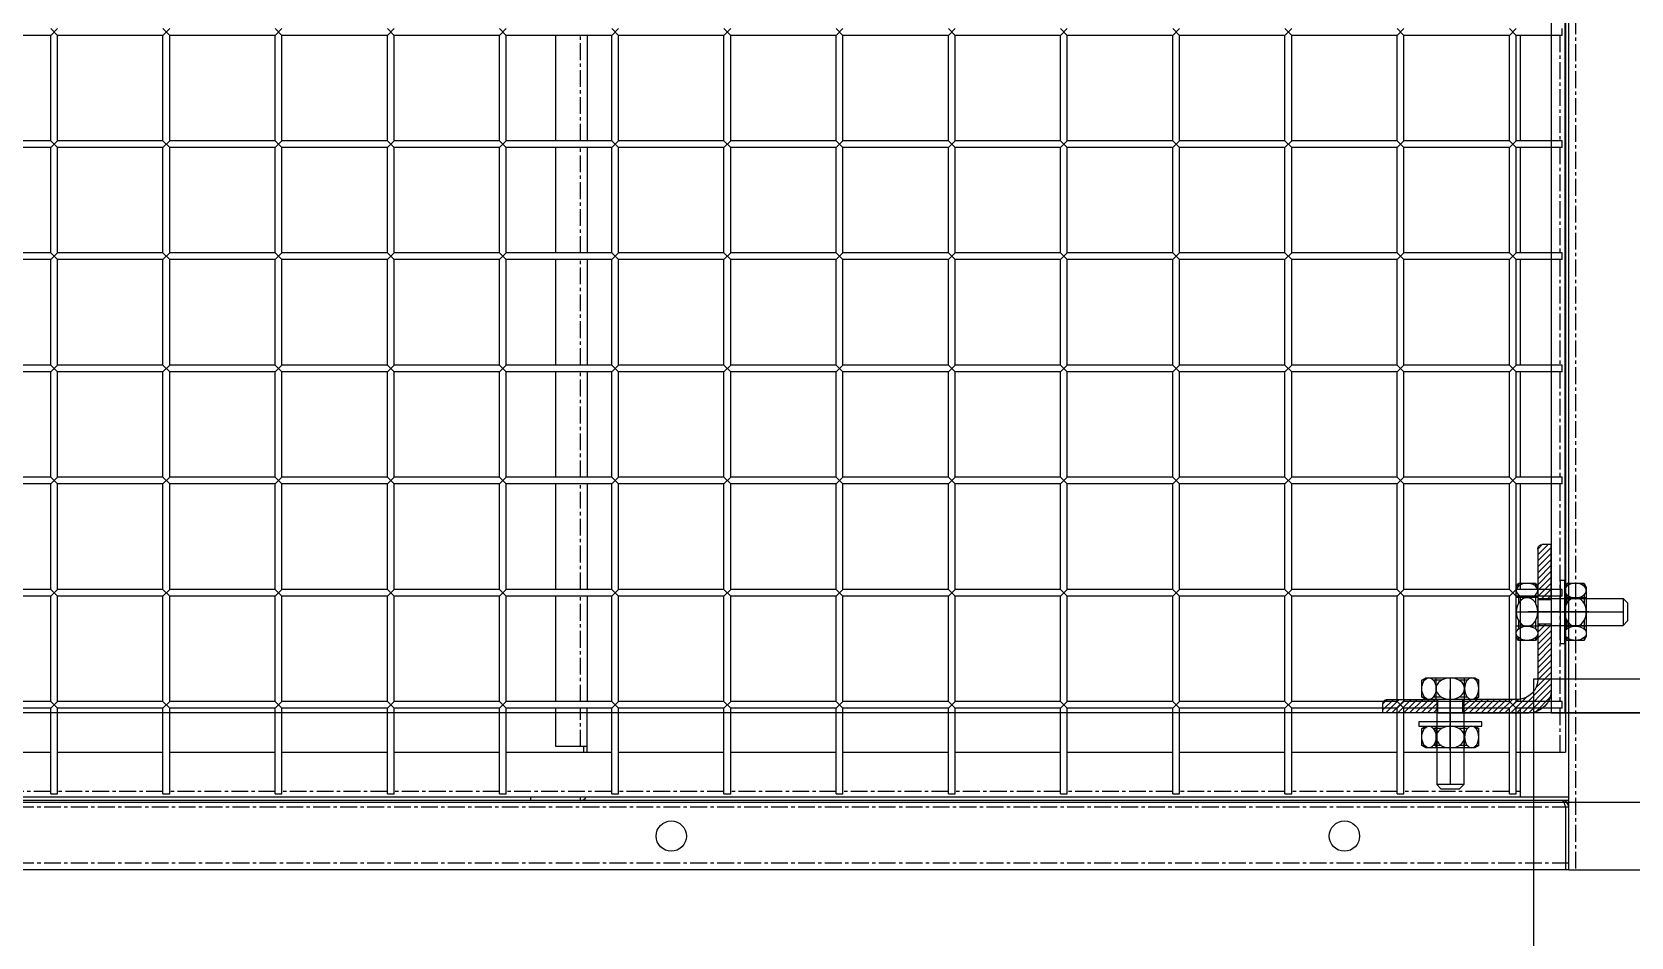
# Model space of a CAD drawing. Header units: millimetres. Extents: x -198529 to 244266, y -64 to 158464.
# Drawn here: x -144263 to -143550, y 97163 to 97567 of the extents above; entities that cross this region are included whole.
import ezdxf

# ---------------------------------------------------------------- set-up
doc = ezdxf.new("R2010")
doc.units = ezdxf.units.MM
doc.linetypes.add('ACAD_ISO10W100', pattern=[18.5, 12, -3, 0.5, -3])
doc.linetypes.add('CENTER', pattern=[12, 7.5, -1.5, 1.5, -1.5])
for name, color, linetype in [('0-BG', 252, 'Continuous'), ('0-DCC', 30, 'Continuous'), ('0-DCC-STRUC', 180, 'Continuous'), ('0-DCC-STRUC-T', 4, 'Continuous'), ('ANCHOR BOLTS', 4, 'Continuous'), ('ANGEL STEEL_75x75x3.0', 22, 'Continuous'), ('BOLTS', 3, 'Continuous'), ('MITTELLINIEN', 3, 'ACAD_ISO10W100')]:
    doc.layers.add(name, color=color, linetype=linetype)
pattern_1 = [(45, (70645.0448, 93964.8255), (-1.325825215, 1.325825215), [])]

# ---------------------------------------------------------------- blocks, each defined once
blk = doc.blocks.new('DCC2850x2600(左)')
at = {"color": 0, "linetype": 'Continuous'}
for p, q in [((50640, -74478.48), (50640, -71878.48)), ((50638.5, -71930.88), (50638.5, -74426.08)), ((49963.5, -74106.48), (49916.5, -74106.48)), ((49963.5, -74103.48), (49966.5, -74106.48)), ((49963.5, -74106.48), (49966.5, -74103.48)), ((49963.5, -74153.48), (49963.5, -74106.48)), ((50013.5, -74106.48), (49966.5, -74106.48)), ((49966.5, -74153.48), (49966.5, -74106.48)), ((50013.5, -74103.48), (50016.5, -74106.48)), ((50013.5, -74106.48), (50016.5, -74103.48)), ((50013.5, -74153.48), (50013.5, -74106.48)), ((50063.5, -74106.48), (50016.5, -74106.48)), ((50016.5, -74153.48), (50016.5, -74106.48)), ((50063.5, -74103.48), (50066.5, -74106.48)), ((50063.5, -74106.48), (50066.5, -74103.48)), ((50063.5, -74153.48), (50063.5, -74106.48)), ((50113.5, -74106.48), (50066.5, -74106.48)), ((50066.5, -74153.48), (50066.5, -74106.48)), ((50113.5, -74103.48), (50116.5, -74106.48)), ((50113.5, -74106.48), (50116.5, -74103.48)), ((50113.5, -74153.48), (50113.5, -74106.48)), ((50163.5, -74106.48), (50116.5, -74106.48)), ((50116.5, -74153.48), (50116.5, -74106.48)), ((50163.5, -74103.48), (50166.5, -74106.48)), ((50163.5, -74106.48), (50166.5, -74103.48)), ((50163.5, -74153.48), (50163.5, -74106.48)), ((50213.5, -74106.48), (50166.5, -74106.48)), ((50166.5, -74153.48), (50166.5, -74106.48)), ((50188.5, -74153.48), (50188.5, -74106.48)), ((50202.5, -74106.48), (50202.5, -74153.48)), ((50213.5, -74103.48), (50216.5, -74106.48)), ((50213.5, -74106.48), (50216.5, -74103.48)), ((50213.5, -74153.48), (50213.5, -74106.48)), ((50263.5, -74106.48), (50216.5, -74106.48)), ((50216.5, -74153.48), (50216.5, -74106.48)), ((50263.5, -74103.48), (50266.5, -74106.48)), ((50263.5, -74106.48), (50266.5, -74103.48)), ((50263.5, -74153.48), (50263.5, -74106.48)), ((50313.5, -74106.48), (50266.5, -74106.48)), ((50266.5, -74153.48), (50266.5, -74106.48)), ((50313.5, -74103.48), (50316.5, -74106.48)), ((50313.5, -74106.48), (50316.5, -74103.48)), ((50313.5, -74153.48), (50313.5, -74106.48)), ((50363.5, -74106.48), (50316.5, -74106.48)), ((50316.5, -74153.48), (50316.5, -74106.48)), ((50363.5, -74103.48), (50366.5, -74106.48)), ((50363.5, -74106.48), (50366.5, -74103.48)), ((50363.5, -74153.48), (50363.5, -74106.48)), ((50413.5, -74106.48), (50366.5, -74106.48)), ((50366.5, -74153.48), (50366.5, -74106.48)), ((50413.5, -74103.48), (50416.5, -74106.48)), ((50413.5, -74106.48), (50416.5, -74103.48)), ((50413.5, -74153.48), (50413.5, -74106.48)), ((50463.5, -74106.48), (50416.5, -74106.48)), ((50416.5, -74153.48), (50416.5, -74106.48)), ((50463.5, -74103.48), (50466.5, -74106.48)), ((50463.5, -74106.48), (50466.5, -74103.48)), ((50463.5, -74153.48), (50463.5, -74106.48)), ((50513.5, -74106.48), (50466.5, -74106.48)), ((50466.5, -74153.48), (50466.5, -74106.48)), ((50513.5, -74103.48), (50516.5, -74106.48)), ((50513.5, -74106.48), (50516.5, -74103.48)), ((50513.5, -74153.48), (50513.5, -74106.48)), ((50563.5, -74106.48), (50516.5, -74106.48)), ((50516.5, -74153.48), (50516.5, -74106.48)), ((50563.5, -74103.48), (50566.5, -74106.48)), ((50563.5, -74106.48), (50566.5, -74103.48)), ((50563.5, -74153.48), (50563.5, -74106.48)), ((50566.5, -74153.48), (50566.5, -74106.48)), ((50613.5, -74106.48), (50566.5, -74106.48)), ((50613.5, -74103.48), (50616.5, -74106.48)), ((50613.5, -74106.48), (50616.5, -74103.48)), ((50613.5, -74153.48), (50613.5, -74106.48)), ((50637, -74106.48), (50616.5, -74106.48)), ((50616.5, -74153.48), (50616.5, -74106.48)), ((50618.5, -74153.48), (50618.5, -74106.48)), ((50637, -74106.48), (50637, -74103.48)), ((49963.5, -74153.48), (49916.5, -74153.48)), ((49963.5, -74156.48), (49916.5, -74156.48)), ((49963.5, -74153.48), (49966.5, -74156.48)), ((49963.5, -74156.48), (49966.5, -74153.48)), ((49963.5, -74203.48), (49963.5, -74156.48)), ((50013.5, -74153.48), (49966.5, -74153.48)), ((50013.5, -74156.48), (49966.5, -74156.48)), ((49966.5, -74203.48), (49966.5, -74156.48)), ((50013.5, -74153.48), (50016.5, -74156.48)), ((50013.5, -74156.48), (50016.5, -74153.48)), ((50013.5, -74203.48), (50013.5, -74156.48)), ((50063.5, -74153.48), (50016.5, -74153.48)), ((50063.5, -74156.48), (50016.5, -74156.48)), ((50016.5, -74203.48), (50016.5, -74156.48)), ((50063.5, -74153.48), (50066.5, -74156.48)), ((50063.5, -74156.48), (50066.5, -74153.48)), ((50063.5, -74203.48), (50063.5, -74156.48)), ((50113.5, -74153.48), (50066.5, -74153.48)), ((50113.5, -74156.48), (50066.5, -74156.48)), ((50066.5, -74203.48), (50066.5, -74156.48)), ((50113.5, -74153.48), (50116.5, -74156.48)), ((50113.5, -74156.48), (50116.5, -74153.48)), ((50113.5, -74203.48), (50113.5, -74156.48)), ((50163.5, -74153.48), (50116.5, -74153.48)), ((50163.5, -74156.48), (50116.5, -74156.48)), ((50116.5, -74203.48), (50116.5, -74156.48)), ((50163.5, -74153.48), (50166.5, -74156.48)), ((50163.5, -74156.48), (50166.5, -74153.48)), ((50163.5, -74203.48), (50163.5, -74156.48)), ((50213.5, -74153.48), (50166.5, -74153.48)), ((50213.5, -74156.48), (50166.5, -74156.48)), ((50166.5, -74203.48), (50166.5, -74156.48)), ((50188.5, -74203.48), (50188.5, -74156.48)), ((50202.5, -74156.48), (50202.5, -74203.48)), ((50213.5, -74153.48), (50216.5, -74156.48)), ((50213.5, -74156.48), (50216.5, -74153.48)), ((50213.5, -74203.48), (50213.5, -74156.48)), ((50263.5, -74153.48), (50216.5, -74153.48)), ((50263.5, -74156.48), (50216.5, -74156.48)), ((50216.5, -74203.48), (50216.5, -74156.48)), ((50263.5, -74153.48), (50266.5, -74156.48)), ((50263.5, -74156.48), (50266.5, -74153.48)), ((50263.5, -74203.48), (50263.5, -74156.48)), ((50313.5, -74153.48), (50266.5, -74153.48)), ((50313.5, -74156.48), (50266.5, -74156.48)), ((50266.5, -74203.48), (50266.5, -74156.48)), ((50313.5, -74153.48), (50316.5, -74156.48)), ((50313.5, -74156.48), (50316.5, -74153.48)), ((50313.5, -74203.48), (50313.5, -74156.48)), ((50363.5, -74153.48), (50316.5, -74153.48)), ((50363.5, -74156.48), (50316.5, -74156.48)), ((50316.5, -74203.48), (50316.5, -74156.48)), ((50363.5, -74153.48), (50366.5, -74156.48)), ((50363.5, -74156.48), (50366.5, -74153.48)), ((50363.5, -74203.48), (50363.5, -74156.48)), ((50413.5, -74153.48), (50366.5, -74153.48)), ((50413.5, -74156.48), (50366.5, -74156.48)), ((50366.5, -74203.48), (50366.5, -74156.48)), ((50413.5, -74153.48), (50416.5, -74156.48)), ((50413.5, -74156.48), (50416.5, -74153.48)), ((50413.5, -74203.48), (50413.5, -74156.48)), ((50463.5, -74153.48), (50416.5, -74153.48)), ((50463.5, -74156.48), (50416.5, -74156.48)), ((50416.5, -74203.48), (50416.5, -74156.48)), ((50463.5, -74153.48), (50466.5, -74156.48)), ((50463.5, -74156.48), (50466.5, -74153.48)), ((50463.5, -74203.48), (50463.5, -74156.48)), ((50513.5, -74153.48), (50466.5, -74153.48)), ((50513.5, -74156.48), (50466.5, -74156.48)), ((50466.5, -74203.48), (50466.5, -74156.48)), ((50513.5, -74153.48), (50516.5, -74156.48)), ((50513.5, -74156.48), (50516.5, -74153.48)), ((50513.5, -74203.48), (50513.5, -74156.48)), ((50563.5, -74153.48), (50516.5, -74153.48)), ((50563.5, -74156.48), (50516.5, -74156.48)), ((50516.5, -74203.48), (50516.5, -74156.48)), ((50563.5, -74153.48), (50566.5, -74156.48)), ((50563.5, -74156.48), (50566.5, -74153.48)), ((50563.5, -74203.48), (50563.5, -74156.48)), ((50613.5, -74153.48), (50566.5, -74153.48)), ((50566.5, -74203.48), (50566.5, -74156.48)), ((50613.5, -74156.48), (50566.5, -74156.48)), ((50613.5, -74153.48), (50616.5, -74156.48)), ((50613.5, -74156.48), (50616.5, -74153.48)), ((50613.5, -74203.48), (50613.5, -74156.48)), ((50637, -74153.48), (50616.5, -74153.48)), ((50637, -74156.48), (50616.5, -74156.48)), ((50616.5, -74203.48), (50616.5, -74156.48)), ((50618.5, -74203.48), (50618.5, -74156.48)), ((50637, -74156.48), (50637, -74153.48)), ((49963.5, -74203.48), (49916.5, -74203.48)), ((49963.5, -74206.48), (49916.5, -74206.48)), ((49963.5, -74203.48), (49966.5, -74206.48)), ((49963.5, -74206.48), (49966.5, -74203.48)), ((49963.5, -74253.48), (49963.5, -74206.48)), ((50013.5, -74203.48), (49966.5, -74203.48)), ((50013.5, -74206.48), (49966.5, -74206.48)), ((49966.5, -74253.48), (49966.5, -74206.48)), ((50013.5, -74203.48), (50016.5, -74206.48)), ((50013.5, -74206.48), (50016.5, -74203.48)), ((50013.5, -74253.48), (50013.5, -74206.48)), ((50063.5, -74203.48), (50016.5, -74203.48)), ((50063.5, -74206.48), (50016.5, -74206.48)), ((50016.5, -74253.48), (50016.5, -74206.48)), ((50063.5, -74203.48), (50066.5, -74206.48)), ((50063.5, -74206.48), (50066.5, -74203.48)), ((50063.5, -74253.48), (50063.5, -74206.48)), ((50113.5, -74203.48), (50066.5, -74203.48)), ((50113.5, -74206.48), (50066.5, -74206.48)), ((50066.5, -74253.48), (50066.5, -74206.48)), ((50113.5, -74203.48), (50116.5, -74206.48)), ((50113.5, -74206.48), (50116.5, -74203.48)), ((50113.5, -74253.48), (50113.5, -74206.48)), ((50163.5, -74203.48), (50116.5, -74203.48)), ((50163.5, -74206.48), (50116.5, -74206.48)), ((50116.5, -74253.48), (50116.5, -74206.48)), ((50163.5, -74203.48), (50166.5, -74206.48)), ((50163.5, -74206.48), (50166.5, -74203.48)), ((50163.5, -74253.48), (50163.5, -74206.48)), ((50213.5, -74203.48), (50166.5, -74203.48)), ((50213.5, -74206.48), (50166.5, -74206.48)), ((50166.5, -74253.48), (50166.5, -74206.48)), ((50188.5, -74253.48), (50188.5, -74206.48)), ((50202.5, -74206.48), (50202.5, -74253.48)), ((50213.5, -74203.48), (50216.5, -74206.48)), ((50213.5, -74206.48), (50216.5, -74203.48)), ((50213.5, -74253.48), (50213.5, -74206.48)), ((50263.5, -74203.48), (50216.5, -74203.48)), ((50263.5, -74206.48), (50216.5, -74206.48)), ((50216.5, -74253.48), (50216.5, -74206.48)), ((50263.5, -74203.48), (50266.5, -74206.48)), ((50263.5, -74206.48), (50266.5, -74203.48)), ((50263.5, -74253.48), (50263.5, -74206.48)), ((50313.5, -74203.48), (50266.5, -74203.48)), ((50313.5, -74206.48), (50266.5, -74206.48)), ((50266.5, -74253.48), (50266.5, -74206.48)), ((50313.5, -74203.48), (50316.5, -74206.48)), ((50313.5, -74206.48), (50316.5, -74203.48)), ((50313.5, -74253.48), (50313.5, -74206.48)), ((50363.5, -74203.48), (50316.5, -74203.48)), ((50363.5, -74206.48), (50316.5, -74206.48)), ((50316.5, -74253.48), (50316.5, -74206.48)), ((50363.5, -74203.48), (50366.5, -74206.48)), ((50363.5, -74206.48), (50366.5, -74203.48)), ((50363.5, -74253.48), (50363.5, -74206.48)), ((50413.5, -74203.48), (50366.5, -74203.48)), ((50413.5, -74206.48), (50366.5, -74206.48)), ((50366.5, -74253.48), (50366.5, -74206.48)), ((50413.5, -74203.48), (50416.5, -74206.48)), ((50413.5, -74206.48), (50416.5, -74203.48)), ((50413.5, -74253.48), (50413.5, -74206.48)), ((50463.5, -74203.48), (50416.5, -74203.48)), ((50463.5, -74206.48), (50416.5, -74206.48)), ((50416.5, -74253.48), (50416.5, -74206.48)), ((50463.5, -74203.48), (50466.5, -74206.48)), ((50463.5, -74206.48), (50466.5, -74203.48)), ((50463.5, -74253.48), (50463.5, -74206.48)), ((50513.5, -74203.48), (50466.5, -74203.48)), ((50513.5, -74206.48), (50466.5, -74206.48)), ((50466.5, -74253.48), (50466.5, -74206.48)), ((50513.5, -74203.48), (50516.5, -74206.48)), ((50513.5, -74206.48), (50516.5, -74203.48)), ((50513.5, -74253.48), (50513.5, -74206.48)), ((50563.5, -74203.48), (50516.5, -74203.48)), ((50563.5, -74206.48), (50516.5, -74206.48)), ((50516.5, -74253.48), (50516.5, -74206.48)), ((50563.5, -74203.48), (50566.5, -74206.48)), ((50563.5, -74206.48), (50566.5, -74203.48)), ((50563.5, -74253.48), (50563.5, -74206.48)), ((50613.5, -74203.48), (50566.5, -74203.48)), ((50566.5, -74253.48), (50566.5, -74206.48)), ((50613.5, -74206.48), (50566.5, -74206.48)), ((50613.5, -74203.48), (50616.5, -74206.48)), ((50613.5, -74206.48), (50616.5, -74203.48)), ((50613.5, -74253.48), (50613.5, -74206.48)), ((50637, -74203.48), (50616.5, -74203.48)), ((50637, -74206.48), (50616.5, -74206.48)), ((50616.5, -74253.48), (50616.5, -74206.48)), ((50618.5, -74253.48), (50618.5, -74206.48)), ((50637, -74206.48), (50637, -74203.48)), ((49963.5, -74253.48), (49916.5, -74253.48)), ((49963.5, -74256.48), (49916.5, -74256.48)), ((49963.5, -74253.48), (49966.5, -74256.48)), ((49963.5, -74256.48), (49966.5, -74253.48)), ((49963.5, -74303.48), (49963.5, -74256.48)), ((50013.5, -74253.48), (49966.5, -74253.48)), ((50013.5, -74256.48), (49966.5, -74256.48)), ((49966.5, -74303.48), (49966.5, -74256.48)), ((50013.5, -74253.48), (50016.5, -74256.48)), ((50013.5, -74256.48), (50016.5, -74253.48)), ((50013.5, -74303.48), (50013.5, -74256.48)), ((50063.5, -74253.48), (50016.5, -74253.48)), ((50063.5, -74256.48), (50016.5, -74256.48)), ((50016.5, -74303.48), (50016.5, -74256.48)), ((50063.5, -74253.48), (50066.5, -74256.48)), ((50063.5, -74256.48), (50066.5, -74253.48)), ((50063.5, -74303.48), (50063.5, -74256.48)), ((50113.5, -74253.48), (50066.5, -74253.48)), ((50113.5, -74256.48), (50066.5, -74256.48)), ((50066.5, -74303.48), (50066.5, -74256.48)), ((50113.5, -74253.48), (50116.5, -74256.48)), ((50113.5, -74256.48), (50116.5, -74253.48)), ((50113.5, -74303.48), (50113.5, -74256.48)), ((50163.5, -74253.48), (50116.5, -74253.48)), ((50163.5, -74256.48), (50116.5, -74256.48)), ((50116.5, -74303.48), (50116.5, -74256.48)), ((50163.5, -74253.48), (50166.5, -74256.48)), ((50163.5, -74256.48), (50166.5, -74253.48)), ((50163.5, -74303.48), (50163.5, -74256.48)), ((50213.5, -74253.48), (50166.5, -74253.48)), ((50213.5, -74256.48), (50166.5, -74256.48)), ((50166.5, -74303.48), (50166.5, -74256.48)), ((50188.5, -74303.48), (50188.5, -74256.48)), ((50202.5, -74256.48), (50202.5, -74303.48)), ((50213.5, -74253.48), (50216.5, -74256.48)), ((50213.5, -74256.48), (50216.5, -74253.48)), ((50213.5, -74303.48), (50213.5, -74256.48)), ((50263.5, -74253.48), (50216.5, -74253.48)), ((50263.5, -74256.48), (50216.5, -74256.48)), ((50216.5, -74303.48), (50216.5, -74256.48)), ((50263.5, -74253.48), (50266.5, -74256.48)), ((50263.5, -74256.48), (50266.5, -74253.48)), ((50263.5, -74303.48), (50263.5, -74256.48)), ((50313.5, -74253.48), (50266.5, -74253.48)), ((50313.5, -74256.48), (50266.5, -74256.48)), ((50266.5, -74303.48), (50266.5, -74256.48)), ((50313.5, -74253.48), (50316.5, -74256.48)), ((50313.5, -74256.48), (50316.5, -74253.48)), ((50313.5, -74303.48), (50313.5, -74256.48)), ((50363.5, -74253.48), (50316.5, -74253.48)), ((50363.5, -74256.48), (50316.5, -74256.48)), ((50316.5, -74303.48), (50316.5, -74256.48)), ((50363.5, -74253.48), (50366.5, -74256.48)), ((50363.5, -74256.48), (50366.5, -74253.48)), ((50363.5, -74303.48), (50363.5, -74256.48)), ((50413.5, -74253.48), (50366.5, -74253.48)), ((50413.5, -74256.48), (50366.5, -74256.48)), ((50366.5, -74303.48), (50366.5, -74256.48)), ((50413.5, -74253.48), (50416.5, -74256.48)), ((50413.5, -74256.48), (50416.5, -74253.48)), ((50413.5, -74303.48), (50413.5, -74256.48)), ((50463.5, -74253.48), (50416.5, -74253.48)), ((50463.5, -74256.48), (50416.5, -74256.48)), ((50416.5, -74303.48), (50416.5, -74256.48)), ((50463.5, -74253.48), (50466.5, -74256.48)), ((50463.5, -74256.48), (50466.5, -74253.48)), ((50463.5, -74303.48), (50463.5, -74256.48)), ((50513.5, -74253.48), (50466.5, -74253.48)), ((50513.5, -74256.48), (50466.5, -74256.48)), ((50466.5, -74303.48), (50466.5, -74256.48)), ((50513.5, -74253.48), (50516.5, -74256.48)), ((50513.5, -74256.48), (50516.5, -74253.48)), ((50513.5, -74303.48), (50513.5, -74256.48)), ((50563.5, -74253.48), (50516.5, -74253.48)), ((50563.5, -74256.48), (50516.5, -74256.48)), ((50516.5, -74303.48), (50516.5, -74256.48)), ((50563.5, -74253.48), (50566.5, -74256.48)), ((50563.5, -74256.48), (50566.5, -74253.48)), ((50563.5, -74303.48), (50563.5, -74256.48)), ((50613.5, -74253.48), (50566.5, -74253.48)), ((50566.5, -74303.48), (50566.5, -74256.48)), ((50613.5, -74256.48), (50566.5, -74256.48)), ((50613.5, -74253.48), (50616.5, -74256.48)), ((50613.5, -74256.48), (50616.5, -74253.48)), ((50613.5, -74303.48), (50613.5, -74256.48)), ((50637, -74253.48), (50616.5, -74253.48)), ((50637, -74256.48), (50616.5, -74256.48)), ((50616.5, -74303.48), (50616.5, -74256.48)), ((50618.5, -74303.48), (50618.5, -74256.48)), ((50637, -74256.48), (50637, -74253.48)), ((49963.5, -74303.48), (49916.5, -74303.48)), ((49963.5, -74306.48), (49916.5, -74306.48)), ((49963.5, -74303.48), (49966.5, -74306.48)), ((49963.5, -74306.48), (49966.5, -74303.48)), ((49963.5, -74353.48), (49963.5, -74306.48)), ((50013.5, -74303.48), (49966.5, -74303.48)), ((50013.5, -74306.48), (49966.5, -74306.48)), ((49966.5, -74353.48), (49966.5, -74306.48)), ((50013.5, -74303.48), (50016.5, -74306.48)), ((50013.5, -74306.48), (50016.5, -74303.48)), ((50013.5, -74353.48), (50013.5, -74306.48)), ((50063.5, -74303.48), (50016.5, -74303.48)), ((50063.5, -74306.48), (50016.5, -74306.48)), ((50016.5, -74353.48), (50016.5, -74306.48)), ((50063.5, -74303.48), (50066.5, -74306.48)), ((50063.5, -74306.48), (50066.5, -74303.48)), ((50063.5, -74353.48), (50063.5, -74306.48)), ((50113.5, -74303.48), (50066.5, -74303.48)), ((50113.5, -74306.48), (50066.5, -74306.48)), ((50066.5, -74353.48), (50066.5, -74306.48)), ((50113.5, -74303.48), (50116.5, -74306.48)), ((50113.5, -74306.48), (50116.5, -74303.48)), ((50113.5, -74353.48), (50113.5, -74306.48)), ((50163.5, -74303.48), (50116.5, -74303.48)), ((50163.5, -74306.48), (50116.5, -74306.48)), ((50116.5, -74353.48), (50116.5, -74306.48)), ((50163.5, -74303.48), (50166.5, -74306.48)), ((50163.5, -74306.48), (50166.5, -74303.48)), ((50163.5, -74353.48), (50163.5, -74306.48)), ((50213.5, -74303.48), (50166.5, -74303.48)), ((50213.5, -74306.48), (50166.5, -74306.48)), ((50166.5, -74353.48), (50166.5, -74306.48)), ((50188.5, -74353.48), (50188.5, -74306.48)), ((50202.5, -74306.48), (50202.5, -74353.48)), ((50213.5, -74303.48), (50216.5, -74306.48)), ((50213.5, -74306.48), (50216.5, -74303.48)), ((50213.5, -74353.48), (50213.5, -74306.48)), ((50263.5, -74303.48), (50216.5, -74303.48)), ((50263.5, -74306.48), (50216.5, -74306.48)), ((50216.5, -74353.48), (50216.5, -74306.48)), ((50263.5, -74303.48), (50266.5, -74306.48)), ((50263.5, -74306.48), (50266.5, -74303.48)), ((50263.5, -74353.48), (50263.5, -74306.48)), ((50313.5, -74303.48), (50266.5, -74303.48)), ((50313.5, -74306.48), (50266.5, -74306.48)), ((50266.5, -74353.48), (50266.5, -74306.48)), ((50313.5, -74303.48), (50316.5, -74306.48)), ((50313.5, -74306.48), (50316.5, -74303.48)), ((50313.5, -74353.48), (50313.5, -74306.48)), ((50363.5, -74303.48), (50316.5, -74303.48)), ((50363.5, -74306.48), (50316.5, -74306.48)), ((50316.5, -74353.48), (50316.5, -74306.48)), ((50363.5, -74303.48), (50366.5, -74306.48)), ((50363.5, -74306.48), (50366.5, -74303.48)), ((50363.5, -74353.48), (50363.5, -74306.48)), ((50413.5, -74303.48), (50366.5, -74303.48)), ((50413.5, -74306.48), (50366.5, -74306.48)), ((50366.5, -74353.48), (50366.5, -74306.48)), ((50413.5, -74303.48), (50416.5, -74306.48)), ((50413.5, -74306.48), (50416.5, -74303.48)), ((50413.5, -74353.48), (50413.5, -74306.48)), ((50463.5, -74303.48), (50416.5, -74303.48)), ((50463.5, -74306.48), (50416.5, -74306.48)), ((50416.5, -74353.48), (50416.5, -74306.48)), ((50463.5, -74303.48), (50466.5, -74306.48)), ((50463.5, -74306.48), (50466.5, -74303.48)), ((50463.5, -74353.48), (50463.5, -74306.48)), ((50513.5, -74303.48), (50466.5, -74303.48)), ((50513.5, -74306.48), (50466.5, -74306.48)), ((50466.5, -74353.48), (50466.5, -74306.48)), ((50513.5, -74303.48), (50516.5, -74306.48)), ((50513.5, -74306.48), (50516.5, -74303.48)), ((50513.5, -74353.48), (50513.5, -74306.48)), ((50563.5, -74303.48), (50516.5, -74303.48)), ((50563.5, -74306.48), (50516.5, -74306.48)), ((50516.5, -74353.48), (50516.5, -74306.48)), ((50563.5, -74303.48), (50566.5, -74306.48)), ((50563.5, -74306.48), (50566.5, -74303.48)), ((50563.5, -74353.48), (50563.5, -74306.48)), ((50613.5, -74303.48), (50566.5, -74303.48)), ((50566.5, -74353.48), (50566.5, -74306.48)), ((50613.5, -74306.48), (50566.5, -74306.48)), ((50613.5, -74303.48), (50616.5, -74306.48)), ((50613.5, -74306.48), (50616.5, -74303.48)), ((50613.5, -74353.48), (50613.5, -74306.48)), ((50637, -74303.48), (50616.5, -74303.48)), ((50637, -74306.48), (50616.5, -74306.48)), ((50616.5, -74353.48), (50616.5, -74306.48)), ((50618.5, -74353.48), (50618.5, -74306.48)), ((50637, -74306.48), (50637, -74303.48)), ((49963.5, -74353.48), (49916.5, -74353.48)), ((49963.5, -74356.48), (49916.5, -74356.48)), ((49963.5, -74353.48), (49966.5, -74356.48)), ((49963.5, -74356.48), (49966.5, -74353.48)), ((49963.5, -74403.48), (49963.5, -74356.48)), ((50013.5, -74353.48), (49966.5, -74353.48)), ((50013.5, -74356.48), (49966.5, -74356.48)), ((49966.5, -74403.48), (49966.5, -74356.48)), ((50013.5, -74353.48), (50016.5, -74356.48)), ((50013.5, -74356.48), (50016.5, -74353.48)), ((50013.5, -74403.48), (50013.5, -74356.48)), ((50063.5, -74353.48), (50016.5, -74353.48)), ((50063.5, -74356.48), (50016.5, -74356.48)), ((50016.5, -74403.48), (50016.5, -74356.48)), ((50063.5, -74353.48), (50066.5, -74356.48)), ((50063.5, -74356.48), (50066.5, -74353.48)), ((50063.5, -74403.48), (50063.5, -74356.48)), ((50113.5, -74353.48), (50066.5, -74353.48)), ((50113.5, -74356.48), (50066.5, -74356.48)), ((50066.5, -74403.48), (50066.5, -74356.48)), ((50113.5, -74353.48), (50116.5, -74356.48)), ((50113.5, -74356.48), (50116.5, -74353.48)), ((50113.5, -74403.48), (50113.5, -74356.48)), ((50163.5, -74353.48), (50116.5, -74353.48)), ((50163.5, -74356.48), (50116.5, -74356.48)), ((50116.5, -74403.48), (50116.5, -74356.48)), ((50163.5, -74353.48), (50166.5, -74356.48)), ((50163.5, -74356.48), (50166.5, -74353.48)), ((50163.5, -74403.48), (50163.5, -74356.48)), ((50213.5, -74353.48), (50166.5, -74353.48)), ((50213.5, -74356.48), (50166.5, -74356.48)), ((50166.5, -74403.48), (50166.5, -74356.48)), ((50188.5, -74403.48), (50188.5, -74356.48)), ((50202.5, -74356.48), (50202.5, -74403.48)), ((50213.5, -74353.48), (50216.5, -74356.48)), ((50213.5, -74356.48), (50216.5, -74353.48)), ((50213.5, -74403.48), (50213.5, -74356.48)), ((50263.5, -74353.48), (50216.5, -74353.48)), ((50263.5, -74356.48), (50216.5, -74356.48)), ((50216.5, -74403.48), (50216.5, -74356.48)), ((50263.5, -74353.48), (50266.5, -74356.48)), ((50263.5, -74356.48), (50266.5, -74353.48)), ((50263.5, -74403.48), (50263.5, -74356.48)), ((50313.5, -74353.48), (50266.5, -74353.48)), ((50313.5, -74356.48), (50266.5, -74356.48)), ((50266.5, -74403.48), (50266.5, -74356.48)), ((50313.5, -74353.48), (50316.5, -74356.48)), ((50313.5, -74356.48), (50316.5, -74353.48)), ((50313.5, -74403.48), (50313.5, -74356.48)), ((50363.5, -74353.48), (50316.5, -74353.48)), ((50363.5, -74356.48), (50316.5, -74356.48)), ((50316.5, -74403.48), (50316.5, -74356.48)), ((50363.5, -74353.48), (50366.5, -74356.48)), ((50363.5, -74356.48), (50366.5, -74353.48)), ((50363.5, -74403.48), (50363.5, -74356.48)), ((50413.5, -74353.48), (50366.5, -74353.48)), ((50413.5, -74356.48), (50366.5, -74356.48)), ((50366.5, -74403.48), (50366.5, -74356.48)), ((50413.5, -74353.48), (50416.5, -74356.48)), ((50413.5, -74356.48), (50416.5, -74353.48)), ((50413.5, -74403.48), (50413.5, -74356.48)), ((50463.5, -74353.48), (50416.5, -74353.48)), ((50463.5, -74356.48), (50416.5, -74356.48)), ((50416.5, -74403.48), (50416.5, -74356.48)), ((50463.5, -74353.48), (50466.5, -74356.48)), ((50463.5, -74356.48), (50466.5, -74353.48)), ((50463.5, -74403.48), (50463.5, -74356.48)), ((50513.5, -74353.48), (50466.5, -74353.48)), ((50513.5, -74356.48), (50466.5, -74356.48)), ((50466.5, -74403.48), (50466.5, -74356.48)), ((50513.5, -74353.48), (50516.5, -74356.48)), ((50513.5, -74356.48), (50516.5, -74353.48)), ((50513.5, -74403.48), (50513.5, -74356.48)), ((50563.5, -74353.48), (50516.5, -74353.48)), ((50563.5, -74356.48), (50516.5, -74356.48)), ((50516.5, -74403.48), (50516.5, -74356.48)), ((50563.5, -74353.48), (50566.5, -74356.48)), ((50563.5, -74356.48), (50566.5, -74353.48)), ((50563.5, -74403.48), (50563.5, -74356.48)), ((50613.5, -74353.48), (50566.5, -74353.48)), ((50566.5, -74403.48), (50566.5, -74356.48)), ((50613.5, -74356.48), (50566.5, -74356.48)), ((50613.5, -74353.48), (50616.5, -74356.48)), ((50613.5, -74356.48), (50616.5, -74353.48)), ((50613.5, -74403.48), (50613.5, -74356.48)), ((50637, -74353.48), (50616.5, -74353.48)), ((50637, -74356.48), (50616.5, -74356.48)), ((50616.5, -74403.48), (50616.5, -74356.48)), ((50618.5, -74403.48), (50618.5, -74356.48)), ((50637, -74356.48), (50637, -74353.48)), ((49963.5, -74403.48), (49916.5, -74403.48)), ((49963.5, -74406.48), (49916.5, -74406.48)), ((49963.5, -74403.48), (49966.5, -74406.48)), ((49963.5, -74406.48), (49966.5, -74403.48)), ((49963.5, -74444.58), (49963.5, -74406.48)), ((50013.5, -74403.48), (49966.5, -74403.48)), ((50013.5, -74406.48), (49966.5, -74406.48)), ((49966.5, -74444.58), (49966.5, -74406.48)), ((50013.5, -74403.48), (50016.5, -74406.48)), ((50013.5, -74406.48), (50016.5, -74403.48)), ((50013.5, -74444.58), (50013.5, -74406.48)), ((50063.5, -74403.48), (50016.5, -74403.48)), ((50063.5, -74406.48), (50016.5, -74406.48)), ((50016.5, -74444.58), (50016.5, -74406.48)), ((50063.5, -74403.48), (50066.5, -74406.48)), ((50063.5, -74406.48), (50066.5, -74403.48)), ((50063.5, -74444.58), (50063.5, -74406.48)), ((50113.5, -74403.48), (50066.5, -74403.48)), ((50113.5, -74406.48), (50066.5, -74406.48)), ((50066.5, -74444.58), (50066.5, -74406.48)), ((50113.5, -74403.48), (50116.5, -74406.48)), ((50113.5, -74406.48), (50116.5, -74403.48)), ((50113.5, -74444.58), (50113.5, -74406.48)), ((50163.5, -74403.48), (50116.5, -74403.48)), ((50163.5, -74406.48), (50116.5, -74406.48)), ((50116.5, -74444.58), (50116.5, -74406.48)), ((50163.5, -74403.48), (50166.5, -74406.48)), ((50163.5, -74406.48), (50166.5, -74403.48)), ((50163.5, -74444.58), (50163.5, -74406.48)), ((50213.5, -74403.48), (50166.5, -74403.48)), ((50213.5, -74406.48), (50166.5, -74406.48)), ((50166.5, -74444.58), (50166.5, -74406.48)), ((50188.5, -74423.58), (50188.5, -74406.48)), ((50202.5, -74426.08), (50202.5, -74406.48)), ((50213.5, -74403.48), (50216.5, -74406.48)), ((50213.5, -74406.48), (50216.5, -74403.48)), ((50213.5, -74444.58), (50213.5, -74406.48)), ((50263.5, -74403.48), (50216.5, -74403.48)), ((50263.5, -74406.48), (50216.5, -74406.48)), ((50216.5, -74444.58), (50216.5, -74406.48)), ((50263.5, -74403.48), (50266.5, -74406.48)), ((50263.5, -74406.48), (50266.5, -74403.48)), ((50263.5, -74444.58), (50263.5, -74406.48)), ((50313.5, -74403.48), (50266.5, -74403.48)), ((50313.5, -74406.48), (50266.5, -74406.48)), ((50266.5, -74444.58), (50266.5, -74406.48)), ((50313.5, -74403.48), (50316.5, -74406.48)), ((50313.5, -74406.48), (50316.5, -74403.48)), ((50313.5, -74444.58), (50313.5, -74406.48)), ((50363.5, -74403.48), (50316.5, -74403.48)), ((50363.5, -74406.48), (50316.5, -74406.48)), ((50316.5, -74444.58), (50316.5, -74406.48)), ((50363.5, -74403.48), (50366.5, -74406.48)), ((50363.5, -74406.48), (50366.5, -74403.48)), ((50363.5, -74444.58), (50363.5, -74406.48)), ((50413.5, -74403.48), (50366.5, -74403.48)), ((50413.5, -74406.48), (50366.5, -74406.48)), ((50366.5, -74444.58), (50366.5, -74406.48)), ((50413.5, -74403.48), (50416.5, -74406.48)), ((50413.5, -74406.48), (50416.5, -74403.48)), ((50413.5, -74444.58), (50413.5, -74406.48)), ((50463.5, -74403.48), (50416.5, -74403.48)), ((50463.5, -74406.48), (50416.5, -74406.48)), ((50416.5, -74444.58), (50416.5, -74406.48)), ((50463.5, -74403.48), (50466.5, -74406.48)), ((50463.5, -74406.48), (50466.5, -74403.48)), ((50463.5, -74444.58), (50463.5, -74406.48)), ((50513.5, -74403.48), (50466.5, -74403.48)), ((50513.5, -74406.48), (50466.5, -74406.48)), ((50466.5, -74444.58), (50466.5, -74406.48)), ((50513.5, -74403.48), (50516.5, -74406.48)), ((50513.5, -74406.48), (50516.5, -74403.48)), ((50513.5, -74444.58), (50513.5, -74406.48)), ((50563.5, -74403.48), (50516.5, -74403.48)), ((50563.5, -74406.48), (50516.5, -74406.48)), ((50516.5, -74444.58), (50516.5, -74406.48)), ((50563.5, -74403.48), (50566.5, -74406.48)), ((50563.5, -74406.48), (50566.5, -74403.48)), ((50563.5, -74444.58), (50563.5, -74406.48)), ((50613.5, -74403.48), (50566.5, -74403.48)), ((50566.5, -74444.58), (50566.5, -74406.48)), ((50613.5, -74406.48), (50566.5, -74406.48)), ((50613.5, -74403.48), (50616.5, -74406.48)), ((50613.5, -74406.48), (50616.5, -74403.48)), ((50613.5, -74444.58), (50613.5, -74406.48)), ((50637, -74403.48), (50616.5, -74403.48)), ((50637, -74406.48), (50616.5, -74406.48)), ((50616.5, -74444.58), (50616.5, -74406.48)), ((50618.5, -74446.08), (50618.5, -74406.48)), ((50637, -74406.48), (50637, -74403.48)), ((49916.5, -74426.08), (49963.5, -74426.08)), ((49966.5, -74426.08), (50013.5, -74426.08)), ((50016.5, -74426.08), (50063.5, -74426.08)), ((50066.5, -74426.08), (50113.5, -74426.08)), ((50116.5, -74426.08), (50163.5, -74426.08)), ((50166.5, -74426.08), (50213.5, -74426.08)), ((50202.5, -74423.58), (50188.5, -74423.58)), ((50201, -74426.08), (50201, -74423.58)), ((50216.5, -74426.08), (50263.5, -74426.08)), ((50266.5, -74426.08), (50313.5, -74426.08)), ((50316.5, -74426.08), (50363.5, -74426.08)), ((50366.5, -74426.08), (50413.5, -74426.08)), ((50416.5, -74426.08), (50463.5, -74426.08)), ((50466.5, -74426.08), (50513.5, -74426.08)), ((50516.5, -74426.08), (50563.5, -74426.08)), ((50566.5, -74426.08), (50613.5, -74426.08)), ((50616.5, -74426.08), (50638.5, -74426.08)), ((50640, -74446.08), (47990, -74446.08)), ((50640, -74447.58), (47993, -74447.58)), ((49963.5, -74444.58), (49966.5, -74444.58)), ((50013.5, -74444.58), (50016.5, -74444.58)), ((50063.5, -74444.58), (50066.5, -74444.58)), ((50113.5, -74444.58), (50116.5, -74444.58)), ((50163.5, -74444.58), (50166.5, -74444.58)), ((50177.5, -74447.58), (50177.5, -74446.08)), ((50213.5, -74444.58), (50216.5, -74444.58)), ((50263.5, -74444.58), (50266.5, -74444.58)), ((50313.5, -74444.58), (50316.5, -74444.58)), ((50363.5, -74444.58), (50366.5, -74444.58)), ((50413.5, -74444.58), (50416.5, -74444.58)), ((50463.5, -74444.58), (50466.5, -74444.58)), ((50513.5, -74444.58), (50516.5, -74444.58)), ((50563.5, -74444.58), (50566.5, -74444.58)), ((50613.5, -74444.58), (50616.5, -74444.58)), ((50638.23, -74449.73), (50638.5, -74450.58)), ((50640, -74450.58), (50638.5, -74450.58)), ((50638.5, -74450.58), (50638.5, -74478.48)), ((50640, -74478.48), (47991.5, -74478.48)), ((50640, -74478.48), (50638.5, -74478.48)), ((50640, -74478.48), (50700, -74478.48))]:
    blk.add_line(p, q, dxfattribs=at)
at = {"color": 0, "linetype": 'CENTER'}
for p, q in [((50643, -71878.48), (50643, -74478.48)), ((50199.5, -74153.48), (50199.5, -74106.48)), ((50636, -74106.48), (50636, -74153.48)), ((50199.5, -74203.48), (50199.5, -74156.48)), ((50636, -74156.48), (50636, -74203.48)), ((50199.5, -74253.48), (50199.5, -74206.48)), ((50636, -74206.48), (50636, -74253.48)), ((50199.5, -74303.48), (50199.5, -74256.48)), ((50636, -74256.48), (50636, -74303.48)), ((50199.5, -74353.48), (50199.5, -74306.48)), ((50636, -74306.48), (50636, -74353.48)), ((50199.5, -74403.48), (50199.5, -74356.48)), ((50636, -74356.48), (50636, -74403.48)), ((50199.5, -74423.58), (50199.5, -74406.48)), ((50636, -74406.48), (50636, -74426.08)), ((49963.5, -74443.58), (49916.5, -74443.58)), ((50013.5, -74443.58), (49966.5, -74443.58)), ((50063.5, -74443.58), (50016.5, -74443.58)), ((50113.5, -74443.58), (50066.5, -74443.58)), ((50163.5, -74443.58), (50116.5, -74443.58)), ((50213.5, -74443.58), (50166.5, -74443.58)), ((50199.5, -74447.58), (50199.5, -74446.08)), ((50263.5, -74443.58), (50216.5, -74443.58)), ((50313.5, -74443.58), (50266.5, -74443.58)), ((50363.5, -74443.58), (50316.5, -74443.58)), ((50413.5, -74443.58), (50366.5, -74443.58)), ((50463.5, -74443.58), (50416.5, -74443.58)), ((50513.5, -74443.58), (50466.5, -74443.58)), ((50563.5, -74443.58), (50516.5, -74443.58)), ((50613.5, -74443.58), (50566.5, -74443.58)), ((50618.5, -74443.58), (50616.5, -74443.58)), ((50640, -74450.58), (47991.5, -74450.58)), ((50640, -74475.48), (47991.5, -74475.48))]:
    blk.add_line(p, q, dxfattribs=at)
at = {"color": 0, "linetype": 'Continuous'}
for centre in [(50240, -74463.48), (50240, -74463.48), (50540, -74463.48), (50540, -74463.48)]:
    blk.add_circle(centre, 6.75, dxfattribs=at)
for centre, start, end in [((50199.5, -74444.58), 270, 330), ((50637, -74450.58), 0, 90)]:
    blk.add_arc(centre, 3, start, end, dxfattribs=at)
for points, knots in [([(50637, -74447.58), (50637.21, -74447.58), (50637.67, -74448.17), (50637.86, -74448.7), (50638, -74449.08)], [0, 0, 0, 0, 0.347127, 1, 1, 1, 1]), ([(50638, -74449.08), (50638.04, -74449.18), (50638.12, -74449.4), (50638.19, -74449.62), (50638.23, -74449.73)], [0, 0, 0, 0, 0.488633, 1, 1, 1, 1])]:
    blk.add_open_spline(points, degree=3, knots=knots, dxfattribs=at)
blk = doc.blocks.new('M12')
at = {"layer": 'ANCHOR BOLTS'}
for p, q in [((-7.21, -38.33), (-7.21, 29.63)), ((-7.21, 29.63), (7.21, 29.63)), ((7.21, -38.33), (7.21, 29.63)), ((-9.81, 9.74), (-8.5, 10.5)), ((-9.81, 2.5), (-9.81, 9.74)), ((-8.5, 10.5), (8.5, 10.5)), ((-4.91, 2.5), (-4.91, 9.74)), ((4.91, 2.5), (4.91, 9.74)), ((9.81, 9.74), (8.5, 10.5)), ((9.81, 2.5), (9.81, 9.74)), ((-12.5, 2.5), (12.5, 2.5)), ((-12.5, 0), (-12.5, 2.5)), ((-12.5, 0), (12.5, 0)), ((0, 0), (0, 0)), ((12.5, 0), (12.5, 2.5)), ((7.21, -38.33), (-7.21, -38.33)), ((-7.21, -58), (-7.21, -40)), ((-7.21, -40), (7.21, -40)), ((-7.01, -38.33), (-7.01, -40)), ((7.01, -38.33), (7.01, -40)), ((7.21, -58), (7.21, -40)), ((-7.21, -58), (7.21, -58)), ((-6.17, -64.5), (-6.17, -58)), ((6.17, -64.5), (6.17, -58)), ((-7.21, -64.5), (7.21, -64.5)), ((-7.21, -72.58), (-7.21, -64.5)), ((-7.18, -70.08), (-6.05, -70.08)), ((-7.18, -71.07), (-7.18, -70.08)), ((-6.42, -72.58), (-7.18, -71.07)), ((-7.18, -71.07), (-6.81, -71.07)), ((-6.81, -71.07), (-6.81, -70.08)), ((-6.05, -72.58), (-6.81, -71.07)), ((-6.05, -72.58), (-6.05, -70.08)), ((-2.45, -71.07), (-2.45, -70.08)), ((-2.45, -70.08), (-1.5, -70.08)), ((-2.23, -72.58), (-2.45, -71.07)), ((-2.45, -71.07), (-1.73, -71.07)), ((-1.73, -71.07), (-1.73, -70.08)), ((-1.5, -72.58), (-1.73, -71.07)), ((-1.5, -72.58), (-1.5, -70.08)), ((3.27, -72.58), (3.27, -70.08)), ((3.27, -70.08), (4.36, -70.08)), ((3.71, -71.07), (3.27, -72.58)), ((3.71, -71.07), (3.71, -70.08)), ((3.71, -71.07), (4.36, -71.07)), ((4.36, -71.07), (3.92, -72.58)), ((4.36, -71.07), (4.36, -70.08)), ((6.86, -72.58), (6.86, -70.08)), ((6.86, -70.08), (7.9, -70.08)), ((7.7, -71.07), (6.86, -72.58)), ((7.9, -71.07), (7.05, -72.58)), ((7.21, -70.08), (7.21, -64.5)), ((7.7, -71.07), (7.7, -70.08)), ((7.7, -71.07), (7.9, -71.07)), ((7.9, -71.07), (7.9, -70.08)), ((-7.33, -79.42), (-7.33, -72.58)), ((-7.21, -72.58), (1.65, -72.58)), ((1.65, -74), (1.65, -72.58)), ((1.65, -74), (5.25, -74)), ((3.27, -72.58), (3.92, -72.58)), ((5.25, -74), (5.25, -72.58)), ((5.25, -72.58), (7.33, -72.58)), ((7.21, -72.58), (7.21, -72.3)), ((7.33, -79.42), (7.33, -72.58)), ((-1.41, -79.42), (1.41, -79.42)), ((-1.41, -82.75), (-1.41, -79.42)), ((1.41, -82.75), (1.41, -79.42)), ((-7.92, -94.15), (-1.77, -94.15)), ((-1.79, -97.43), (1.79, -97.43)), ((7.92, -94.15), (1.77, -94.15)), ((-2.88, -106.08), (-9.15, -106.08)), ((-8.83, -103.59), (-8.72, -102.63)), ((-2.59, -103.66), (-2.48, -102.62)), ((2.59, -103.66), (2.48, -102.62)), ((2.88, -106.08), (9.15, -106.08)), ((8.83, -103.59), (8.72, -102.63)), ((-7.21, -111.6), (-7.21, -108.8)), ((-7.21, -111.6), (7.46, -111.6)), ((-5, -111.6), (-5, -116.54)), ((-4.11, -111.6), (-4.11, -117.44)), ((4.11, -111.6), (4.11, -117.44)), ((5, -111.6), (5, -116.54)), ((7.46, -111.6), (7.46, -108.8)), ((-5, -116.54), (5, -116.54)), ((-5, -116.54), (-3.54, -118)), ((-3.54, -118), (3.54, -118)), ((5, -116.54), (3.54, -118))]:
    blk.add_line(p, q, dxfattribs=at)
for centre, radius, start, end in [((-7.35, 6.2), 4.3, 55.43491, 120), ((0, -5.74), 16.24, 72.41205, 107.58795), ((7.35, 6.2), 4.3, 60, 124.56509), ((-57.09, -81.08), 49.79, 354.74836, 1.91847), ((-192.63, -82.41), 191.23, 353.93401, 359.89763), ((192.63, -82.41), 191.23, 180.10237, 186.06599), ((57.09, -81.08), 49.79, 178.08153, 185.25164), ((-192.63, -81.08), 185.17, 353.31699, 358.58991), ((192.63, -81.08), 185.17, 181.41009, 186.68301), ((-192.63, -81.08), 185.17, 352.24093, 353.01899), ((21.54, -108.8), 28.75, 174.57411, 180), ((-192.63, -82.41), 191.23, 352.88816, 353.61793), ((192.63, -82.41), 191.23, 186.38207, 187.11184), ((-21.29, -108.8), 28.75, 0, 5.42589), ((192.63, -81.08), 185.17, 186.98101, 187.75907)]:
    blk.add_arc(centre, radius, start, end, dxfattribs=at)
at = {"layer": 'MITTELLINIEN', "color": 8}
blk.add_line((0, -142.14), (0, 48.68), dxfattribs=at)
blk = doc.blocks.new('TYPE 2')
at = {"layer": '0-BG'}
h = blk.add_hatch(color=256, dxfattribs=at)
h.dxf.hatch_style = 1
h.paths.add_polyline_path([(53.49, -48, 1), (76.51, -48, 1)])
h = blk.add_hatch(color=256, dxfattribs=at)
h.dxf.hatch_style = 1
h.paths.add_polyline_path([(53.49, -148, 1), (76.51, -148, 1)])
for centre in [(65, -48), (65, -148)]:
    blk.add_circle(centre, 11.51, dxfattribs=at)
at = {"layer": 'ANCHOR BOLTS', "linetype": 'ACAD_ISO10W100', "ltscale": 0.1}
for p, q in [((65, -26.5), (65, -69.5)), ((39.4, -48), (90.6, -48)), ((65, -126.5), (65, -169.5)), ((39.4, -148), (90.6, -148))]:
    blk.add_line(p, q, dxfattribs=at)
at = {"layer": 'BOLTS'}
for p, q in [((140, -206), (140, -226)), ((10, -286), (140, -226)), ((-10, -286), (10, -286))]:
    blk.add_line(p, q, dxfattribs=at)
for points in [[(-18, -308), (-18, 21.54), (-10, 21.54), (-10, -308)], [(-10, -206), (140, -206), (140, -200), (-10, -200)]]:
    blk.add_lwpolyline(points, close=True, dxfattribs=at)
blk.add_lwpolyline([(-10, -288), (-10, -288), (-10, 0), (140, 0), (140, -206)], dxfattribs=at)
at = {"layer": '0-DCC-STRUC-T', "rotation": 270}
for p in [(-10, -38), (-10, -258)]:
    blk.add_blockref('M12', p, dxfattribs=at)
blk = doc.blocks.new('A$C2DBF4B5B')
h = blk.add_hatch()
h.set_pattern_fill('ANSI31', color=256, scale=15, style=0)
h.set_pattern_definition(pattern_1)
edge = h.paths.add_edge_path()
edge.add_line((39.5, 75), (10, 75))
edge.add_arc((10, 65), 10, 90, 180)
edge.add_line((0, 65), (0, 35.5))
edge.add_line((0, 35.5), (6, 35.5))
edge.add_line((6, 35.5), (6, 60))
edge.add_arc((15, 60), 9, 90, 180, ccw=False)
edge.add_line((15, 69), (39.5, 69))
edge.add_line((39.5, 69), (39.5, 75))
h = blk.add_hatch()
h.set_pattern_fill('ANSI31', color=256, scale=15, style=0)
h.set_pattern_definition(pattern_1)
edge = h.paths.add_edge_path()
edge.add_line((50.5, 69), (50.5, 75))
edge.add_line((50.5, 75), (75, 75))
edge.add_line((75, 75), (75, 71))
edge.add_arc((73, 71), 2, -90, 0, ccw=False)
edge.add_line((73, 69), (50.5, 69))
h = blk.add_hatch()
h.set_pattern_fill('ANSI31', color=256, scale=15, style=0)
h.set_pattern_definition(pattern_1)
edge = h.paths.add_edge_path()
edge.add_line((0, 24.5), (6, 24.5))
edge.add_line((6, 24.5), (6, 2))
edge.add_arc((4, 2), 2, -90, 0, ccw=False)
edge.add_line((4, 0), (0, 0))
edge.add_line((0, 0), (0, 24.5))
at = {"color": 8}
for p, q in [((45, 78.55), (45, 64.69)), ((-3.55, 30), (10.31, 30))]:
    blk.add_line(p, q, dxfattribs=at)
for p, q in [((39.5, 75), (10, 75)), ((50.5, 75), (39.5, 75)), ((39.5, 75), (39.5, 69)), ((50.5, 69), (50.5, 75)), ((50.5, 75), (75, 75)), ((75, 75), (75, 71)), ((0, 35.5), (0, 65)), ((39.5, 69), (15, 69)), ((50.5, 69), (39.5, 69)), ((73, 69), (50.5, 69)), ((6, 60), (6, 35.5)), ((0, 24.5), (0, 35.5)), ((6, 35.5), (0, 35.5)), ((6, 35.5), (6, 24.5)), ((0, 24.5), (6, 24.5)), ((0, 24.5), (0, 0)), ((6, 2), (6, 24.5)), ((0, 0), (4, 0))]:
    blk.add_line(p, q)
for centre, radius, start, end in [((10, 65), 10, 90, 180), ((15, 60), 9, 90, 180), ((73, 71), 2, 270, 0), ((4, 2), 2, 270, 0)]:
    blk.add_arc(centre, radius, start, end)
blk = doc.blocks.new('A$C4EA80240')
for p, q in [((2.55, 9.68), (1.32, 9.68)), ((10.16, 9.68), (6.43, 9.68)), ((7.67, 1.08), (7.67, 10.68)), ((21.6, 9.68), (17.87, 9.68)), ((20.36, 1.08), (20.36, 10.68)), ((26.72, 2.08), (26.72, 9.68)), ((2.55, 2.08), (1.32, 2.08)), ((10.13, 2.08), (6.43, 2.08)), ((21.6, 2.08), (17.9, 2.08))]:
    blk.add_line(p, q)
at = {"color": 8}
blk.add_line((14.02, 0), (14.02, 11.74), dxfattribs=at)
blk.add_lwpolyline([(28.04, 12.68), (0, 12.68), (0, 10.68), (28.04, 10.68)], close=True)
blk.add_lwpolyline([(25.48, 2.08), (26.72, 2.08), (24.98, 1.08), (3.05, 1.08), (1.32, 2.08), (1.32, 9.68), (3.05, 10.68), (24.98, 10.68), (26.72, 9.68), (25.48, 9.68)])
blk.add_ellipse((4.49, 5.88), major_axis=(0, 4.8), ratio=0.661547)
at = {"extrusion": (0, 0, -1)}
for centre, major_axis, ratio in [((14.02, 5.87), (6.36, 0), 0.753789), ((23.54, 5.88), (0, 4.8), 0.661547)]:
    blk.add_ellipse(centre, major_axis=major_axis, ratio=ratio, dxfattribs=at)
blk = doc.blocks.new('A$C147C6879')
at = {"layer": 'BOLTS'}
for p, q in [((8.6, 25.4), (1, 25.4)), ((9.6, 19.05), (0, 19.05)), ((1, 20.28), (1, 16.55)), ((8.6, 20.28), (8.6, 16.58)), ((9.6, 18.7), (47.6, 18.7)), ((49.6, 16.7), (47.6, 18.7)), ((47.6, 18.7), (47.6, 6.7)), ((49.6, 16.7), (49.6, 8.7)), ((0.02, 12.7), (47.6, 12.7)), ((1, 8.85), (1, 5.12)), ((8.6, 8.81), (8.6, 5.12)), ((47.6, 6.7), (49.6, 8.7)), ((9.6, 6.35), (0, 6.35)), ((1, 1.24), (1, 0)), ((8.6, 1.24), (8.6, 0)), ((9.6, 6.7), (47.6, 6.7))]:
    blk.add_line(p, q, dxfattribs=at)
blk.add_lwpolyline([(8.6, 24.16), (8.6, 25.4), (9.6, 23.66), (9.6, 1.73), (8.6, 0), (1, 0), (0, 1.73), (0, 23.66), (1, 25.4), (1, 24.16)], dxfattribs=at)
at = {"layer": 'BOLTS', "extrusion": (0, 0, -1)}
for centre, major_axis, ratio in [((4.8, 22.22), (-4.8, 0), 0.661547), ((4.81, 12.7), (0, 6.36), 0.753789)]:
    blk.add_ellipse(centre, major_axis=major_axis, ratio=ratio, dxfattribs=at)
at = {"layer": 'BOLTS'}
blk.add_ellipse((4.8, 3.18), major_axis=(-4.8, 0), ratio=0.661547, dxfattribs=at)

msp = doc.modelspace()

# ---------------------------------------------------------------- linework, layer by layer
at = {"layer": '0-DCC-STRUC'}
for points in [[(-143435.8, 99723.01), (-143585.8, 99723.01), (-143585.8, 97263.01), (-143435.8, 97263.01)], [(-143441.8, 99723.01), (-143579.8, 99723.01), (-143579.8, 97263.01), (-143441.8, 97263.01)], [(-146311.04, 97063.01), (-143436.27, 97063.01), (-143436.27, 97263.01), (-146311.04, 97263.01)], [(-146311.04, 97103.01), (-143436.27, 97103.01), (-143436.27, 97223.01), (-146311.04, 97223.01)]]:
    msp.add_lwpolyline(points, close=True, dxfattribs=at)

# ---------------------------------------------------------------- block references
at = {"layer": '0-BG', "xscale": -1}
msp.add_blockref('TYPE 2', (-143453.8, 97277.97), dxfattribs=at)
at = {"layer": '0-DCC'}
msp.add_blockref('DCC2850x2600(左)', (-194217.97, 171671.49), dxfattribs=at)
at = {"layer": 'ANGEL STEEL_75x75x3.0', "xscale": -1, "rotation": 270}
msp.add_blockref('A$C2DBF4B5B', (-143660.8, 97262.97), dxfattribs=at)
at = {"layer": 'BOLTS'}
msp.add_blockref('A$C147C6879', (-143601.4, 97295.27), dxfattribs=at)
at = {"layer": 'BOLTS', "color": 2, "rotation": 90}
msp.add_blockref('A$C4EA80240', (-143569.12, 97293.95), dxfattribs=at)
at = {"layer": 'BOLTS', "rotation": 270}
msp.add_blockref('A$C147C6879', (-143643.5, 97278.57), dxfattribs=at)
at = {"layer": 'BOLTS', "color": 2}
msp.add_blockref('A$C4EA80240', (-143644.82, 97246.28), dxfattribs=at)

doc.saveas('drawing.dxf')
